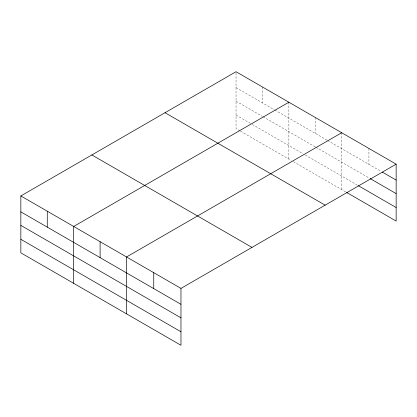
<?xml version="1.0" encoding="UTF-8"?>
<svg xmlns="http://www.w3.org/2000/svg" width="417" height="417" viewBox="0 0 417 417"><rect width="100%" height="100%" fill="white"/><g stroke="black" fill="none" stroke-linecap="round" stroke-linejoin="round"><path stroke-width="0.31" stroke-dasharray="2.08 1.56" d="M239.968 130.875L236.032 128.608L236.032 71.719M236.032 87.643L274.256 109.713M274.819 110.036L327.095 140.216M327.658 140.545L381.154 171.429M236.032 101.159L262.449 116.416M263.012 116.739L315.288 146.92M315.851 147.243L368.93 177.887M236.032 115.087L251.769 124.177M252.332 124.501L302.924 153.706M305.171 155.004L358.375 185.721M240.531 131.204L291.118 160.409M293.37 161.707L346.152 192.185M368.93 148.447L368.93 164.371M341.711 132.731L341.711 189.62M315.288 117.474L315.288 133.404M288.872 102.222L288.872 159.112M262.449 86.971L262.449 102.895"/><path stroke-width="0.63" d="M396.15 164.162L236.032 71.719L20.85 195.948L20.85 252.838L180.968 345.281L180.968 288.392L396.15 164.162L396.15 221.052L346.709 192.503M288.872 102.222L73.689 226.457L73.689 283.346M341.711 132.731L126.528 256.966L126.528 313.85M382.264 172.07L396.15 180.087M370.041 178.528L396.15 193.603M358.375 185.721L396.15 207.53M165.023 112.715L325.14 205.159M91.86 154.952L251.977 247.396M20.85 195.948L180.968 288.392M20.85 211.878L180.968 304.321M20.85 225.394L180.968 317.837M20.85 239.322L180.968 331.765M153.748 272.682L153.748 288.606M100.106 241.709L100.106 257.638M47.267 211.205L47.267 227.129"/></g></svg>
